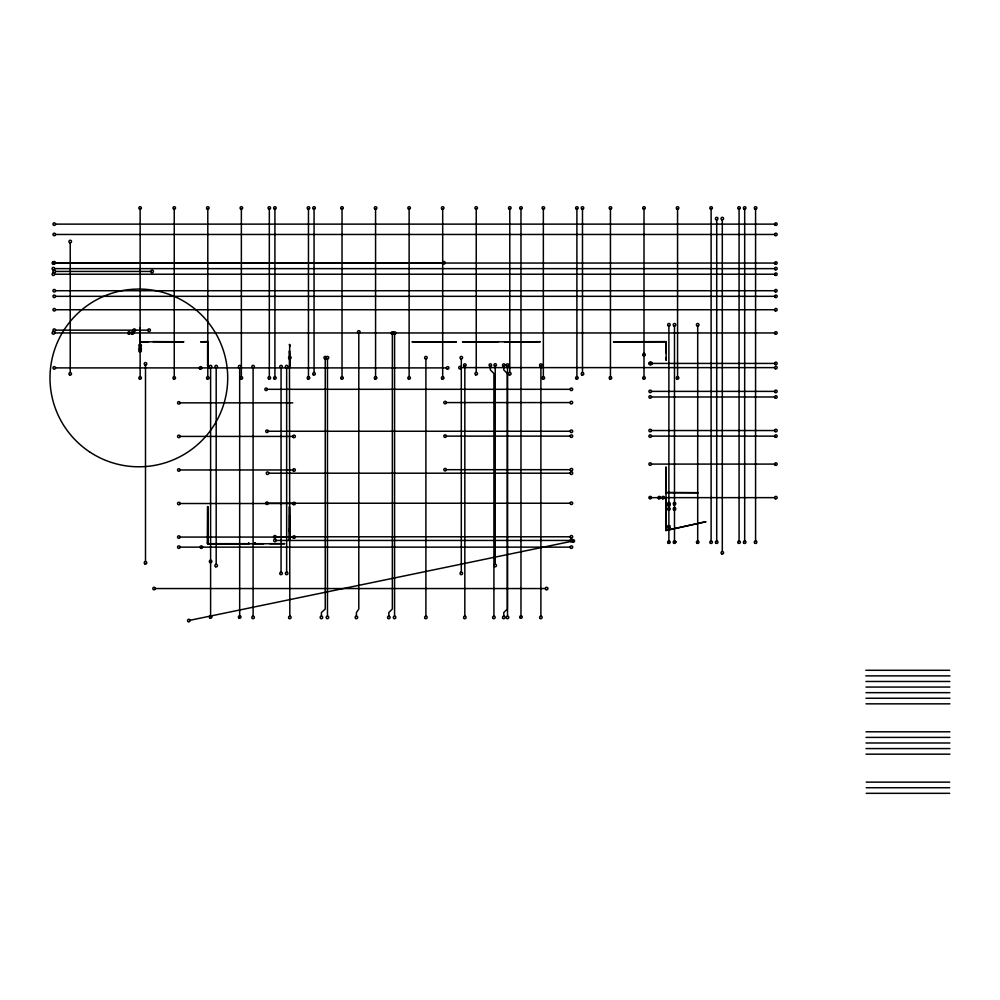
<?xml version="1.0" encoding="UTF-8"?>
<svg xmlns="http://www.w3.org/2000/svg" width="1000" height="1000" viewBox="0 0 1000 1000"><rect width="100%" height="100%" fill="white"/><g stroke="black" fill="none" stroke-linecap="round" stroke-linejoin="round"><path stroke-width="1.5" d="M207.812 366.213L207.812 341.6L200.763 341.788M255.25 542.8L255.05 543.888L255.238 542.812M289.662 540.2L289.45 506.6L289.45 540.2L289.587 515.037M289.625 527.788L289.45 532M470.962 341.788L498.3 341.788M504.513 341.788L531.85 341.788M532.962 341.788L540.212 341.625M665.925 493.45L666.125 467.175L665.888 530.55L705.962 521.7L665.95 530.462L665.9 528.862M665.925 511.275L665.888 506.95M665.888 467.175L665.888 492.713L698.275 492.713L666.125 492.463M665.888 344.075L666.112 341.613L613.55 341.788M697.85 542.475L697.35 542.475M665.9 530.45L666.075 498.162M140.013 328.013L140.262 341.613M207.613 543.825L207.625 541.675M665.925 357.587L666.125 360.35L666.125 341.613L665.925 352.875M190.075 620.262L572.025 541.213M55.525 224.125A1.288 1.288 0 0 0 53.6 223.012A1.288 1.288 0 0 0 53.6 225.238A1.288 1.288 0 0 0 55.525 224.125L774.6 224.125M55.525 234.462A1.288 1.288 0 0 0 53.6 233.363A1.288 1.288 0 0 0 53.6 235.575A1.288 1.288 0 0 0 55.525 234.462L774.6 234.462M55.525 262.762A1.288 1.288 0 0 0 53.6 261.65A1.288 1.288 0 0 0 53.6 263.875A1.288 1.288 0 0 0 55.525 262.762L442.688 262.762M54.65 263.05A1.288 1.288 0 0 0 52.725 261.938A1.288 1.288 0 0 0 52.725 264.15A1.288 1.288 0 0 0 54.65 263.05L774.6 263.05M54.65 268.637A1.288 1.288 0 0 0 52.725 267.525A1.288 1.288 0 0 0 52.725 269.75A1.288 1.288 0 0 0 54.65 268.637L774.6 268.637M55.525 271.438L150.875 271.438M54.65 274.225A1.288 1.288 0 0 0 52.725 273.125A1.288 1.288 0 0 0 52.725 275.338A1.288 1.288 0 0 0 54.65 274.225L774.6 274.225M55.525 290.725A1.288 1.288 0 0 0 53.6 289.613A1.288 1.288 0 0 0 53.6 291.837A1.288 1.288 0 0 0 55.525 290.725L774.6 290.725M55.525 296.325A1.288 1.288 0 0 0 53.6 295.212A1.288 1.288 0 0 0 53.6 297.425A1.288 1.288 0 0 0 55.525 296.325L774.6 296.325M55.525 309.738A1.288 1.288 0 0 0 53.6 308.625A1.288 1.288 0 0 0 53.6 310.85A1.288 1.288 0 0 0 55.525 309.738L774.6 309.738M55.525 330.15L147.85 330.15M54.65 332.95A1.288 1.288 0 0 0 52.725 331.838A1.288 1.288 0 0 0 52.725 334.062A1.288 1.288 0 0 0 54.65 332.95L774.6 332.95M153 341.6L183.65 341.788M139.938 341.825L183.663 341.825M200.763 341.825L207.6 341.825M412.225 341.825L456.388 341.825M462.575 341.825L540.237 341.825M613.538 341.825L665.888 341.825M289.875 346.037L289.425 344.475L289.887 346M651.263 363.425A1.288 1.288 0 0 0 649.338 362.312A1.288 1.288 0 0 0 649.338 364.538A1.288 1.288 0 0 0 651.263 363.425L774.6 363.425M289.875 366.213L289.45 350.737L289.837 616.112M461.262 367.625A1.288 1.288 0 0 0 459.338 366.512A1.288 1.288 0 0 0 459.338 368.738A1.288 1.288 0 0 0 461.262 367.625L774.6 367.625M55.525 367.9A1.288 1.288 0 0 0 53.6 366.788A1.288 1.288 0 0 0 53.6 369.012A1.288 1.288 0 0 0 55.525 367.9L446.388 367.9M267.4 389.312A1.288 1.288 0 0 0 265.487 388.212A1.288 1.288 0 0 0 265.487 390.425A1.288 1.288 0 0 0 267.4 389.312L570.138 389.312M651.462 391.388A1.288 1.288 0 0 0 649.538 390.275A1.288 1.288 0 0 0 649.538 392.5A1.288 1.288 0 0 0 651.462 391.388L774.6 391.388M651.462 396.987A1.288 1.288 0 0 0 649.538 395.875A1.288 1.288 0 0 0 649.538 398.088A1.288 1.288 0 0 0 651.462 396.987L774.6 396.987M446.388 402.575A1.288 1.288 0 0 0 444.462 401.463A1.288 1.288 0 0 0 444.462 403.688A1.288 1.288 0 0 0 446.388 402.575L570.138 402.575M180.1 402.85A1.288 1.288 0 0 0 178.175 401.75A1.288 1.288 0 0 0 178.175 403.963A1.288 1.288 0 0 0 180.1 402.85L292.787 402.85M651.462 430.538A1.288 1.288 0 0 0 649.538 429.425A1.288 1.288 0 0 0 649.538 431.65A1.288 1.288 0 0 0 651.462 430.538L774.6 430.538M268.3 431.262A1.288 1.288 0 0 0 266.375 430.15A1.288 1.288 0 0 0 266.375 432.375A1.288 1.288 0 0 0 268.3 431.262L570.138 431.262M446.388 436.125A1.288 1.288 0 0 0 444.462 435.012A1.288 1.288 0 0 0 444.462 437.238A1.288 1.288 0 0 0 446.388 436.125L570.138 436.125M651.462 436.125A1.288 1.288 0 0 0 649.538 435.012A1.288 1.288 0 0 0 649.538 437.238A1.288 1.288 0 0 0 651.462 436.125L774.6 436.125M180.1 436.413A1.288 1.288 0 0 0 178.175 435.3A1.288 1.288 0 0 0 178.175 437.512A1.288 1.288 0 0 0 180.1 436.413L292.787 436.413M651.462 464.087A1.288 1.288 0 0 0 649.538 462.975A1.288 1.288 0 0 0 649.538 465.2A1.288 1.288 0 0 0 651.462 464.087L774.6 464.087M446.388 469.688A1.288 1.288 0 0 0 444.462 468.575A1.288 1.288 0 0 0 444.462 470.788A1.288 1.288 0 0 0 446.388 469.688L570.138 469.688M180.1 469.963A1.288 1.288 0 0 0 178.175 468.85A1.288 1.288 0 0 0 178.175 471.075A1.288 1.288 0 0 0 180.1 469.963L292.787 469.963M268.8 473.2A1.288 1.288 0 0 0 266.875 472.088A1.288 1.288 0 0 0 266.875 474.312A1.288 1.288 0 0 0 268.8 473.2L570.138 473.2M650.05 497.287L650.05 497.962M650.413 497.287L650.487 497.962M651.462 497.65A1.288 1.288 0 0 0 649.538 496.538A1.288 1.288 0 0 0 649.538 498.75A1.288 1.288 0 0 0 651.462 497.65L774.6 497.65M268.3 503.237A1.288 1.288 0 0 0 266.375 502.125A1.288 1.288 0 0 0 266.375 504.35A1.288 1.288 0 0 0 268.3 503.237L570.138 503.237M180.1 503.512A1.288 1.288 0 0 0 178.175 502.413A1.288 1.288 0 0 0 178.175 504.625A1.288 1.288 0 0 0 180.1 503.512L292.787 503.512M276.188 536.788A1.288 1.288 0 0 0 274.262 535.675A1.288 1.288 0 0 0 274.262 537.9A1.288 1.288 0 0 0 276.188 536.788L570.138 536.788M180.1 537.075A1.288 1.288 0 0 0 178.175 535.962A1.288 1.288 0 0 0 178.175 538.175A1.288 1.288 0 0 0 180.1 537.075L292.787 537.075M276.188 540.45A1.288 1.288 0 0 0 274.262 539.35A1.288 1.288 0 0 0 274.262 541.562A1.288 1.288 0 0 0 276.188 540.45L570.138 540.45M674.475 541.613L675.088 542.4L674.45 541.763M675.825 541.688L675.1 541.688M675.612 542.288L675.612 541.613M207.825 543.675L248.837 543.675M255.125 543.675L263.637 543.725M269.837 543.688L284.812 543.688L207.6 543.9L207.812 506.788M180.1 547.137A1.288 1.288 0 0 0 178.175 546.025A1.288 1.288 0 0 0 178.175 548.25A1.288 1.288 0 0 0 180.1 547.137L570.138 547.137M155.35 588.55A1.288 1.288 0 0 0 153.425 587.45A1.288 1.288 0 0 0 153.425 589.663A1.288 1.288 0 0 0 155.35 588.55L545.388 588.55M865.8 670.288L949.688 670.288M865.8 675.875L950 675.875M865.962 681.475L949.85 681.475M865.962 687.062L949.85 687.062M865.962 692.663L949.85 692.663M865.962 698.25L949.938 698.25M866.012 703.838L949.887 703.838M866.012 731.8L949.887 731.8M866.012 737.4L949.887 737.4M866.012 742.987L949.887 742.987M866.012 748.575L949.887 748.575M866.012 754.175L949.887 754.175M866.213 782.138L949.688 782.138M866.213 787.725L949.688 787.725M866.213 793.325L949.688 793.325M248.738 543.675L248.738 542.8L248.837 543.875M669.125 542.075L669.013 542.475M755.575 209.237L755.575 540.9M744.675 209.237L744.675 540.9M739.075 209.237L739.075 540.9M722.3 219.85L722.3 551.5M716.712 219.85L716.712 540.9M711.112 209.237L711.112 540.9M697.7 326.025L697.7 540.9M677.562 209.237L677.562 376.65M675.537 541.613L675.288 541.688M674.488 326.025L674.488 540.9M668.888 326.025L668.888 540.9M644.013 209.237L644.013 376.65M610.45 209.237L610.45 376.65M582.487 209.237L582.487 372.537M576.9 209.237L576.9 376.65M543.35 209.237L543.35 376.65M540.887 366.388L540.887 616.112M520.975 209.237L520.975 615.75M509.787 209.237L509.787 372.425M507.525 366.388L507.525 616.112M503.775 366.388L503.775 369.938L507.325 373.5L507.325 609.012L503.775 612.562L503.775 616.112M495.225 366.262L495.225 564.212M493.913 616.112L493.913 373.5L490.363 369.938L490.363 366.388M476.238 209.237L476.238 372.425M469.85 341.788L462.575 341.788M464.825 366.388L464.825 616.112M461.3 358.95L461.3 572.087M456.375 341.788L412.238 341.788M442.688 209.237L442.688 376.65M425.9 358.95L425.9 616.112M409.125 209.237L409.125 376.65M394.575 334.338L394.575 616.112M392.35 334.338L392.35 609.012L388.837 612.562L388.837 616.112M375.575 209.237L375.575 376.65M358.8 333.2L358.8 609.012L356.413 612.562L356.413 616.112M342.025 209.237L342.025 376.65M327.463 358.95L327.463 616.112M325.238 358.95L325.238 609.012L321.413 612.562L321.413 616.112M314.062 209.237L314.062 372.537M308.463 209.237L308.463 376.65M289.662 344.475L289.688 366.213M286.65 367.9L286.65 572.087M281.062 367.9L281.062 572.087M274.913 209.237L274.913 376.65M269.325 209.237L269.325 376.65M255.025 542.825L255.025 543.875M253.1 367.9L253.1 616.112M241.363 209.237L241.363 376.65M239.675 367.9L239.675 615.75M216.188 367.9L216.188 564.338M210.6 367.9L210.6 615.75M207.8 209.237L207.8 376.65M207.6 344.35L207.6 366.188M174.25 209.237L174.25 376.65M148.287 341.788L139.913 341.788M145.5 365.087L145.5 561.525M140.137 209.237L140.137 376.65M70.225 242.8L70.225 372.537M207.6 506.6L207.6 543.9L207.625 506.6M670.013 527.675L667.775 528.2L667.775 525.712L670.013 525.712L670.013 527.675M89.6 451.887A88.85 88.85 0 0 0 227.525 383.612A88.85 88.85 0 0 0 99.438 298.288A88.85 88.85 0 0 0 89.6 451.887M139.5 351.912A1.288 1.288 0 0 0 141.412 350.8A1.288 1.288 0 0 0 139.5 349.688A1.288 1.288 0 0 0 139.5 351.912M128.438 334.062A1.288 1.288 0 0 0 130.363 332.95A1.288 1.288 0 0 0 128.438 331.838A1.288 1.288 0 0 0 128.438 334.062M139.5 346.488A1.288 1.288 0 0 0 141.412 345.375A1.288 1.288 0 0 0 139.5 344.275A1.288 1.288 0 0 0 139.5 346.488M133.575 331.213A1.288 1.288 0 0 0 135.562 330.25A1.288 1.288 0 0 0 133.725 329A1.288 1.288 0 0 0 133.575 331.213M754.938 543.288A1.288 1.288 0 0 0 756.862 542.175A1.288 1.288 0 0 0 754.938 541.062A1.288 1.288 0 0 0 754.938 543.288M754.938 209.075A1.288 1.288 0 0 0 756.862 207.963A1.288 1.288 0 0 0 754.938 206.85A1.288 1.288 0 0 0 754.938 209.075M744.025 543.288A1.288 1.288 0 0 0 745.95 542.175A1.288 1.288 0 0 0 744.025 541.062A1.288 1.288 0 0 0 744.025 543.288M744.025 209.075A1.288 1.288 0 0 0 745.95 207.963A1.288 1.288 0 0 0 744.025 206.85A1.288 1.288 0 0 0 744.025 209.075M710.475 543.288A1.288 1.288 0 0 0 712.4 542.175A1.288 1.288 0 0 0 710.475 541.062A1.288 1.288 0 0 0 710.475 543.288M710.475 209.075A1.288 1.288 0 0 0 712.4 207.963A1.288 1.288 0 0 0 710.475 206.85A1.288 1.288 0 0 0 710.475 209.075M676.925 379.038A1.288 1.288 0 0 0 678.838 377.925A1.288 1.288 0 0 0 676.925 376.812A1.288 1.288 0 0 0 676.925 379.038M676.925 209.075A1.288 1.288 0 0 0 678.838 207.963A1.288 1.288 0 0 0 676.925 206.85A1.288 1.288 0 0 0 676.925 209.075M643.363 379.038A1.288 1.288 0 0 0 645.288 377.925A1.288 1.288 0 0 0 643.363 376.812A1.288 1.288 0 0 0 643.363 379.038M643.363 209.075A1.288 1.288 0 0 0 645.288 207.963A1.288 1.288 0 0 0 643.363 206.85A1.288 1.288 0 0 0 643.363 209.075M609.812 379.038A1.288 1.288 0 0 0 611.737 377.925A1.288 1.288 0 0 0 609.812 376.812A1.288 1.288 0 0 0 609.812 379.038M609.812 209.075A1.288 1.288 0 0 0 611.737 207.963A1.288 1.288 0 0 0 609.812 206.85A1.288 1.288 0 0 0 609.812 209.075M576.263 379.038A1.288 1.288 0 0 0 578.175 377.925A1.288 1.288 0 0 0 576.263 376.812A1.288 1.288 0 0 0 576.263 379.038M576.263 209.075A1.288 1.288 0 0 0 578.175 207.963A1.288 1.288 0 0 0 576.263 206.85A1.288 1.288 0 0 0 576.263 209.075M542.7 379.038A1.288 1.288 0 0 0 544.625 377.925A1.288 1.288 0 0 0 542.7 376.812A1.288 1.288 0 0 0 542.7 379.038M542.7 209.075A1.288 1.288 0 0 0 544.625 207.963A1.288 1.288 0 0 0 542.7 206.85A1.288 1.288 0 0 0 542.7 209.075M509.15 374.825A1.288 1.288 0 0 0 511.075 373.713A1.288 1.288 0 0 0 509.15 372.6A1.288 1.288 0 0 0 509.15 374.825M509.15 209.075A1.288 1.288 0 0 0 511.075 207.963A1.288 1.288 0 0 0 509.15 206.85A1.288 1.288 0 0 0 509.15 209.075M475.6 374.825A1.288 1.288 0 0 0 477.512 373.713A1.288 1.288 0 0 0 475.6 372.6A1.288 1.288 0 0 0 475.6 374.825M475.6 209.075A1.288 1.288 0 0 0 477.512 207.963A1.288 1.288 0 0 0 475.6 206.85A1.288 1.288 0 0 0 475.6 209.075M442.038 379.038A1.288 1.288 0 0 0 443.963 377.925A1.288 1.288 0 0 0 442.038 376.812A1.288 1.288 0 0 0 442.038 379.038M442.038 209.075A1.288 1.288 0 0 0 443.963 207.963A1.288 1.288 0 0 0 442.038 206.85A1.288 1.288 0 0 0 442.038 209.075M408.488 379.038A1.288 1.288 0 0 0 410.412 377.925A1.288 1.288 0 0 0 408.488 376.812A1.288 1.288 0 0 0 408.488 379.038M408.488 209.075A1.288 1.288 0 0 0 410.412 207.963A1.288 1.288 0 0 0 408.488 206.85A1.288 1.288 0 0 0 408.488 209.075M374.938 379.038A1.288 1.288 0 0 0 376.85 377.925A1.288 1.288 0 0 0 374.938 376.812A1.288 1.288 0 0 0 374.938 379.038M374.938 209.075A1.288 1.288 0 0 0 376.85 207.963A1.288 1.288 0 0 0 374.938 206.85A1.288 1.288 0 0 0 374.938 209.075M341.375 379.038A1.288 1.288 0 0 0 343.3 377.925A1.288 1.288 0 0 0 341.375 376.812A1.288 1.288 0 0 0 341.375 379.038M341.375 209.075A1.288 1.288 0 0 0 343.3 207.963A1.288 1.288 0 0 0 341.375 206.85A1.288 1.288 0 0 0 341.375 209.075M307.825 379.038A1.288 1.288 0 0 0 309.75 377.925A1.288 1.288 0 0 0 307.825 376.812A1.288 1.288 0 0 0 307.825 379.038M307.825 209.075A1.288 1.288 0 0 0 309.75 207.963A1.288 1.288 0 0 0 307.825 206.85A1.288 1.288 0 0 0 307.825 209.075M274.275 379.038A1.288 1.288 0 0 0 276.188 377.925A1.288 1.288 0 0 0 274.275 376.812A1.288 1.288 0 0 0 274.275 379.038M274.275 209.075A1.288 1.288 0 0 0 276.188 207.963A1.288 1.288 0 0 0 274.275 206.85A1.288 1.288 0 0 0 274.275 209.075M240.712 379.038A1.288 1.288 0 0 0 242.638 377.925A1.288 1.288 0 0 0 240.712 376.812A1.288 1.288 0 0 0 240.712 379.038M240.712 209.075A1.288 1.288 0 0 0 242.638 207.963A1.288 1.288 0 0 0 240.712 206.85A1.288 1.288 0 0 0 240.712 209.075M207.162 379.038A1.288 1.288 0 0 0 209.088 377.925A1.288 1.288 0 0 0 207.162 376.812A1.288 1.288 0 0 0 207.162 379.038M207.162 209.075A1.288 1.288 0 0 0 209.088 207.963A1.288 1.288 0 0 0 207.162 206.85A1.288 1.288 0 0 0 207.162 209.075M173.612 379.038A1.288 1.288 0 0 0 175.525 377.925A1.288 1.288 0 0 0 173.612 376.812A1.288 1.288 0 0 0 173.612 379.038M173.612 209.075A1.288 1.288 0 0 0 175.525 207.963A1.288 1.288 0 0 0 173.612 206.85A1.288 1.288 0 0 0 173.612 209.075M139.5 379.038A1.288 1.288 0 0 0 141.412 377.925A1.288 1.288 0 0 0 139.5 376.812A1.288 1.288 0 0 0 139.5 379.038M139.5 209.075A1.288 1.288 0 0 0 141.412 207.963A1.288 1.288 0 0 0 139.5 206.85A1.288 1.288 0 0 0 139.5 209.075M697.05 543.288A1.288 1.288 0 0 0 698.975 542.175A1.288 1.288 0 0 0 697.05 541.062A1.288 1.288 0 0 0 697.05 543.288M697.05 325.863A1.288 1.288 0 0 0 698.975 324.75A1.288 1.288 0 0 0 697.05 323.638A1.288 1.288 0 0 0 697.05 325.863M668.25 543.288A1.288 1.288 0 0 0 670.175 542.175A1.288 1.288 0 0 0 668.25 541.062A1.288 1.288 0 0 0 668.25 543.288M668.25 325.863A1.288 1.288 0 0 0 670.175 324.75A1.288 1.288 0 0 0 668.25 323.638A1.288 1.288 0 0 0 668.25 325.863M540.237 618.513A1.288 1.288 0 0 0 542.163 617.4A1.288 1.288 0 0 0 540.237 616.287A1.288 1.288 0 0 0 540.237 618.513M540.237 366.225A1.288 1.288 0 0 0 542.163 365.112A1.288 1.288 0 0 0 540.237 364A1.288 1.288 0 0 0 540.237 366.225M503.137 618.513A1.288 1.288 0 0 0 505.062 617.4A1.288 1.288 0 0 0 503.137 616.287A1.288 1.288 0 0 0 503.137 618.513M503.137 366.225A1.288 1.288 0 0 0 505.062 365.112A1.288 1.288 0 0 0 503.137 364A1.288 1.288 0 0 0 503.137 366.225M493.263 618.513A1.288 1.288 0 0 0 495.188 617.4A1.288 1.288 0 0 0 493.263 616.287A1.288 1.288 0 0 0 493.263 618.513M489.712 366.225A1.288 1.288 0 0 0 491.637 365.112A1.288 1.288 0 0 0 489.712 364A1.288 1.288 0 0 0 489.712 366.225M464.188 618.513A1.288 1.288 0 0 0 466.112 617.4A1.288 1.288 0 0 0 464.188 616.287A1.288 1.288 0 0 0 464.188 618.513M464.188 366.225A1.288 1.288 0 0 0 466.112 365.112A1.288 1.288 0 0 0 464.188 364A1.288 1.288 0 0 0 464.188 366.225M460.662 358.787A1.288 1.288 0 0 0 462.587 357.675A1.288 1.288 0 0 0 460.662 356.562A1.288 1.288 0 0 0 460.662 358.787M460.662 574.475A1.288 1.288 0 0 0 462.587 573.375A1.288 1.288 0 0 0 460.662 572.263A1.288 1.288 0 0 0 460.662 574.475M425.262 358.787A1.288 1.288 0 0 0 427.188 357.675A1.288 1.288 0 0 0 425.262 356.562A1.288 1.288 0 0 0 425.262 358.787M425.262 618.513A1.288 1.288 0 0 0 427.188 617.4A1.288 1.288 0 0 0 425.262 616.287A1.288 1.288 0 0 0 425.262 618.513M391.712 334.162A1.288 1.288 0 0 0 393.638 333.05A1.288 1.288 0 0 0 391.712 331.95A1.288 1.288 0 0 0 391.712 334.162M388.2 618.513A1.288 1.288 0 0 0 390.125 617.4A1.288 1.288 0 0 0 388.2 616.287A1.288 1.288 0 0 0 388.2 618.513M358.15 333.038A1.288 1.288 0 0 0 360.075 331.925A1.288 1.288 0 0 0 358.15 330.812A1.288 1.288 0 0 0 358.15 333.038M355.763 618.513A1.288 1.288 0 0 0 357.688 617.4A1.288 1.288 0 0 0 355.763 616.287A1.288 1.288 0 0 0 355.763 618.513M324.6 358.787A1.288 1.288 0 0 0 326.525 357.675A1.288 1.288 0 0 0 324.6 356.562A1.288 1.288 0 0 0 324.6 358.787M320.775 618.513A1.288 1.288 0 0 0 322.7 617.4A1.288 1.288 0 0 0 320.775 616.287A1.288 1.288 0 0 0 320.775 618.513M289.2 358.787A1.288 1.288 0 0 0 291.125 357.675A1.288 1.288 0 0 0 289.2 356.562A1.288 1.288 0 0 0 289.2 358.787M289.2 618.513A1.288 1.288 0 0 0 291.125 617.4A1.288 1.288 0 0 0 289.2 616.287A1.288 1.288 0 0 0 289.2 618.513M286.012 574.475A1.288 1.288 0 0 0 287.938 573.375A1.288 1.288 0 0 0 286.012 572.263A1.288 1.288 0 0 0 286.012 574.475M286.012 367.725A1.288 1.288 0 0 0 287.938 366.625A1.288 1.288 0 0 0 286.012 365.513A1.288 1.288 0 0 0 286.012 367.725M252.463 618.513A1.288 1.288 0 0 0 254.387 617.4A1.288 1.288 0 0 0 252.463 616.287A1.288 1.288 0 0 0 252.463 618.513M252.463 367.725A1.288 1.288 0 0 0 254.387 366.625A1.288 1.288 0 0 0 252.463 365.513A1.288 1.288 0 0 0 252.463 367.725M239.037 618.138A1.288 1.288 0 0 0 240.963 617.038A1.288 1.288 0 0 0 239.037 615.925A1.288 1.288 0 0 0 239.037 618.138M239.037 367.725A1.288 1.288 0 0 0 240.963 366.625A1.288 1.288 0 0 0 239.037 365.513A1.288 1.288 0 0 0 239.037 367.725M209.963 618.138A1.288 1.288 0 0 0 211.875 617.038A1.288 1.288 0 0 0 209.963 615.925A1.288 1.288 0 0 0 209.963 618.138M209.963 367.725A1.288 1.288 0 0 0 211.875 366.625A1.288 1.288 0 0 0 209.963 365.513A1.288 1.288 0 0 0 209.963 367.725M775.163 225.188A1.288 1.288 0 0 0 777.163 224.213A1.288 1.288 0 0 0 775.312 222.975A1.288 1.288 0 0 0 775.163 225.188M775.163 235.525A1.288 1.288 0 0 0 777.163 234.562A1.288 1.288 0 0 0 775.312 233.312A1.288 1.288 0 0 0 775.163 235.525M775.163 264.113A1.288 1.288 0 0 0 777.163 263.137A1.288 1.288 0 0 0 775.312 261.887A1.288 1.288 0 0 0 775.163 264.113M775.163 297.375A1.288 1.288 0 0 0 777.163 296.413A1.288 1.288 0 0 0 775.312 295.163A1.288 1.288 0 0 0 775.163 297.375M775.163 310.8A1.288 1.288 0 0 0 777.163 309.837A1.288 1.288 0 0 0 775.312 308.587A1.288 1.288 0 0 0 775.163 310.8M775.163 364.487A1.288 1.288 0 0 0 777.163 363.525A1.288 1.288 0 0 0 775.312 362.275A1.288 1.288 0 0 0 775.163 364.487M775.238 368.738A1.288 1.288 0 0 0 777.163 367.625A1.288 1.288 0 0 0 775.238 366.512A1.288 1.288 0 0 0 775.238 368.738M775.238 398.088A1.288 1.288 0 0 0 777.163 396.987A1.288 1.288 0 0 0 775.238 395.875A1.288 1.288 0 0 0 775.238 398.088M775.163 431.6A1.288 1.288 0 0 0 777.163 430.625A1.288 1.288 0 0 0 775.312 429.387A1.288 1.288 0 0 0 775.163 431.6M775.238 465.2A1.288 1.288 0 0 0 777.163 464.087A1.288 1.288 0 0 0 775.238 462.975A1.288 1.288 0 0 0 775.238 465.2M775.238 498.75A1.288 1.288 0 0 0 777.163 497.65A1.288 1.288 0 0 0 775.238 496.538A1.288 1.288 0 0 0 775.238 498.75M443.25 263.825A1.288 1.288 0 0 0 445.238 262.863A1.288 1.288 0 0 0 443.4 261.613A1.288 1.288 0 0 0 443.25 263.825M447.038 369.012A1.288 1.288 0 0 0 448.95 367.9A1.288 1.288 0 0 0 447.038 366.788A1.288 1.288 0 0 0 447.038 369.012M570.775 548.25A1.288 1.288 0 0 0 572.7 547.137A1.288 1.288 0 0 0 570.775 546.025A1.288 1.288 0 0 0 570.775 548.25M293.35 538.138A1.288 1.288 0 0 0 295.35 537.163A1.288 1.288 0 0 0 293.512 535.913A1.288 1.288 0 0 0 293.35 538.138M293.35 504.575A1.288 1.288 0 0 0 295.35 503.612A1.288 1.288 0 0 0 293.512 502.362A1.288 1.288 0 0 0 293.35 504.575M293.425 471.075A1.288 1.288 0 0 0 295.35 469.963A1.288 1.288 0 0 0 293.425 468.85A1.288 1.288 0 0 0 293.425 471.075M293.35 437.475A1.288 1.288 0 0 0 295.35 436.5A1.288 1.288 0 0 0 293.512 435.25A1.288 1.288 0 0 0 293.35 437.475M570.775 537.9A1.288 1.288 0 0 0 572.7 536.788A1.288 1.288 0 0 0 570.775 535.675A1.288 1.288 0 0 0 570.775 537.9M570.775 504.35A1.288 1.288 0 0 0 572.7 503.237A1.288 1.288 0 0 0 570.775 502.125A1.288 1.288 0 0 0 570.775 504.35M570.7 470.75A1.288 1.288 0 0 0 572.7 469.775A1.288 1.288 0 0 0 570.862 468.525A1.288 1.288 0 0 0 570.7 470.75M570.7 437.188A1.288 1.288 0 0 0 572.7 436.225A1.288 1.288 0 0 0 570.862 434.975A1.288 1.288 0 0 0 570.7 437.188M570.775 403.688A1.288 1.288 0 0 0 572.7 402.575A1.288 1.288 0 0 0 570.775 401.463A1.288 1.288 0 0 0 570.775 403.688M69.588 374.938A1.288 1.288 0 0 0 71.513 373.825A1.288 1.288 0 0 0 69.588 372.713A1.288 1.288 0 0 0 69.588 374.938M69.588 242.625A1.288 1.288 0 0 0 71.513 241.513A1.288 1.288 0 0 0 69.588 240.4A1.288 1.288 0 0 0 69.588 242.625M53.525 272.5A1.288 1.288 0 0 0 55.525 271.525A1.288 1.288 0 0 0 53.675 270.275A1.288 1.288 0 0 0 53.525 272.5M151.438 272.5A1.288 1.288 0 0 0 153.438 271.525A1.288 1.288 0 0 0 151.6 270.275A1.288 1.288 0 0 0 151.438 272.5M148.412 331.213A1.288 1.288 0 0 0 150.412 330.25A1.288 1.288 0 0 0 148.575 329A1.288 1.288 0 0 0 148.412 331.213M53.525 331.213A1.288 1.288 0 0 0 55.525 330.25A1.288 1.288 0 0 0 53.675 329A1.288 1.288 0 0 0 53.525 331.213M506.887 618.513A1.288 1.288 0 0 0 508.812 617.4A1.288 1.288 0 0 0 506.887 616.287A1.288 1.288 0 0 0 506.887 618.513M506.887 366.225A1.288 1.288 0 0 0 508.812 365.112A1.288 1.288 0 0 0 506.887 364A1.288 1.288 0 0 0 506.887 366.225M494.588 566.6A1.288 1.288 0 0 0 496.5 565.487A1.288 1.288 0 0 0 494.588 564.375A1.288 1.288 0 0 0 494.588 566.6M494.588 366.1A1.288 1.288 0 0 0 496.5 364.988A1.288 1.288 0 0 0 494.588 363.875A1.288 1.288 0 0 0 494.588 366.1M570.7 474.263A1.288 1.288 0 0 0 572.7 473.3A1.288 1.288 0 0 0 570.862 472.05A1.288 1.288 0 0 0 570.7 474.263M570.775 432.375A1.288 1.288 0 0 0 572.7 431.262A1.288 1.288 0 0 0 570.775 430.15A1.288 1.288 0 0 0 570.775 432.375M570.775 390.425A1.288 1.288 0 0 0 572.7 389.312A1.288 1.288 0 0 0 570.775 388.212A1.288 1.288 0 0 0 570.775 390.425M393.938 334.162A1.288 1.288 0 0 0 395.85 333.05A1.288 1.288 0 0 0 393.938 331.95A1.288 1.288 0 0 0 393.938 334.162M393.938 618.513A1.288 1.288 0 0 0 395.85 617.4A1.288 1.288 0 0 0 393.938 616.287A1.288 1.288 0 0 0 393.938 618.513M326.825 358.787A1.288 1.288 0 0 0 328.75 357.675A1.288 1.288 0 0 0 326.825 356.562A1.288 1.288 0 0 0 326.825 358.787M326.825 618.513A1.288 1.288 0 0 0 328.75 617.4A1.288 1.288 0 0 0 326.825 616.287A1.288 1.288 0 0 0 326.825 618.513M144.85 563.913A1.288 1.288 0 0 0 146.775 562.8A1.288 1.288 0 0 0 144.85 561.688A1.288 1.288 0 0 0 144.85 563.913M144.85 364.913A1.288 1.288 0 0 0 146.775 363.812A1.288 1.288 0 0 0 144.85 362.7A1.288 1.288 0 0 0 144.85 364.913M570.775 541.562A1.288 1.288 0 0 0 572.7 540.45A1.288 1.288 0 0 0 570.775 539.35A1.288 1.288 0 0 0 570.775 541.562M572.625 542.05A1.288 1.288 0 0 0 574.562 540.962A1.288 1.288 0 0 0 572.65 539.837A1.288 1.288 0 0 0 572.625 542.05M188.175 621.625A1.288 1.288 0 0 0 190.113 620.538A1.288 1.288 0 0 0 188.2 619.412A1.288 1.288 0 0 0 188.175 621.625M545.95 589.612A1.288 1.288 0 0 0 547.95 588.65A1.288 1.288 0 0 0 546.112 587.4A1.288 1.288 0 0 0 545.95 589.612M721.663 553.888A1.288 1.288 0 0 0 723.587 552.775A1.288 1.288 0 0 0 721.663 551.675A1.288 1.288 0 0 0 721.663 553.888M721.663 219.675A1.288 1.288 0 0 0 723.587 218.562A1.288 1.288 0 0 0 721.663 217.463A1.288 1.288 0 0 0 721.663 219.675M775.163 275.287A1.288 1.288 0 0 0 777.163 274.325A1.288 1.288 0 0 0 775.312 273.075A1.288 1.288 0 0 0 775.163 275.287M520.337 618.138A1.288 1.288 0 0 0 522.263 617.038A1.288 1.288 0 0 0 520.337 615.925A1.288 1.288 0 0 0 520.337 618.138M520.337 209.075A1.288 1.288 0 0 0 522.263 207.963A1.288 1.288 0 0 0 520.337 206.85A1.288 1.288 0 0 0 520.337 209.075M268.675 379.038A1.288 1.288 0 0 0 270.6 377.925A1.288 1.288 0 0 0 268.675 376.812A1.288 1.288 0 0 0 268.675 379.038M268.675 209.075A1.288 1.288 0 0 0 270.6 207.963A1.288 1.288 0 0 0 268.675 206.85A1.288 1.288 0 0 0 268.675 209.075M716.062 543.288A1.288 1.288 0 0 0 717.987 542.175A1.288 1.288 0 0 0 716.062 541.062A1.288 1.288 0 0 0 716.062 543.288M716.062 219.675A1.288 1.288 0 0 0 717.987 218.562A1.288 1.288 0 0 0 716.062 217.463A1.288 1.288 0 0 0 716.062 219.675M775.238 437.238A1.288 1.288 0 0 0 777.163 436.125A1.288 1.288 0 0 0 775.238 435.012A1.288 1.288 0 0 0 775.238 437.238M775.238 291.837A1.288 1.288 0 0 0 777.163 290.725A1.288 1.288 0 0 0 775.238 289.613A1.288 1.288 0 0 0 775.238 291.837M775.238 392.5A1.288 1.288 0 0 0 777.163 391.388A1.288 1.288 0 0 0 775.238 390.275A1.288 1.288 0 0 0 775.238 392.5M738.438 543.288A1.288 1.288 0 0 0 740.362 542.175A1.288 1.288 0 0 0 738.438 541.062A1.288 1.288 0 0 0 738.438 543.288M738.438 209.075A1.288 1.288 0 0 0 740.362 207.963A1.288 1.288 0 0 0 738.438 206.85A1.288 1.288 0 0 0 738.438 209.075M775.238 269.75A1.288 1.288 0 0 0 777.163 268.637A1.288 1.288 0 0 0 775.238 267.525A1.288 1.288 0 0 0 775.238 269.75M775.238 334.062A1.288 1.288 0 0 0 777.163 332.95A1.288 1.288 0 0 0 775.238 331.838A1.288 1.288 0 0 0 775.238 334.062M673.85 543.288A1.288 1.288 0 0 0 675.763 542.175A1.288 1.288 0 0 0 673.85 541.062A1.288 1.288 0 0 0 673.85 543.288M673.85 325.863A1.288 1.288 0 0 0 675.763 324.75A1.288 1.288 0 0 0 673.85 323.638A1.288 1.288 0 0 0 673.85 325.863M280.425 574.475A1.288 1.288 0 0 0 282.35 573.375A1.288 1.288 0 0 0 280.425 572.263A1.288 1.288 0 0 0 280.425 574.475M280.425 367.725A1.288 1.288 0 0 0 282.35 366.625A1.288 1.288 0 0 0 280.425 365.513A1.288 1.288 0 0 0 280.425 367.725M215.55 566.725A1.288 1.288 0 0 0 217.475 565.612A1.288 1.288 0 0 0 215.55 564.5A1.288 1.288 0 0 0 215.55 566.725M215.55 367.725A1.288 1.288 0 0 0 217.475 366.625A1.288 1.288 0 0 0 215.55 365.513A1.288 1.288 0 0 0 215.55 367.725M581.85 374.938A1.288 1.288 0 0 0 583.775 373.825A1.288 1.288 0 0 0 581.85 372.713A1.288 1.288 0 0 0 581.85 374.938M581.85 209.075A1.288 1.288 0 0 0 583.775 207.963A1.288 1.288 0 0 0 581.85 206.85A1.288 1.288 0 0 0 581.85 209.075M313.412 374.938A1.288 1.288 0 0 0 315.338 373.825A1.288 1.288 0 0 0 313.412 372.713A1.288 1.288 0 0 0 313.412 374.938M313.412 209.075A1.288 1.288 0 0 0 315.338 207.963A1.288 1.288 0 0 0 313.412 206.85A1.288 1.288 0 0 0 313.412 209.075M668.25 505.962A1.288 1.288 0 0 0 670.175 504.85A1.288 1.288 0 0 0 668.25 503.75A1.288 1.288 0 0 0 668.25 505.962M662.525 498.75A1.288 1.288 0 0 0 664.45 497.65A1.288 1.288 0 0 0 662.525 496.538A1.288 1.288 0 0 0 662.525 498.75M668.25 504.8A1.288 1.288 0 0 0 670.175 503.688A1.288 1.288 0 0 0 668.25 502.587A1.288 1.288 0 0 0 668.25 504.8M658.637 498.75A1.288 1.288 0 0 0 660.562 497.65A1.288 1.288 0 0 0 658.637 496.538A1.288 1.288 0 0 0 658.637 498.75M673.85 504.8A1.288 1.288 0 0 0 675.763 503.688A1.288 1.288 0 0 0 673.85 502.587A1.288 1.288 0 0 0 673.85 504.8M668.25 510A1.288 1.288 0 0 0 670.175 508.9A1.288 1.288 0 0 0 668.25 507.788A1.288 1.288 0 0 0 668.25 510M673.85 510A1.288 1.288 0 0 0 675.763 508.9A1.288 1.288 0 0 0 673.85 507.788A1.288 1.288 0 0 0 673.85 510M650.438 364.538A1.288 1.288 0 0 0 652.362 363.425A1.288 1.288 0 0 0 650.438 362.312A1.288 1.288 0 0 0 650.438 364.538M643.288 355.763A1.288 1.288 0 0 0 645.288 354.787A1.288 1.288 0 0 0 643.45 353.55A1.288 1.288 0 0 0 643.288 355.763M209.963 562.537A1.288 1.288 0 0 0 211.875 561.438A1.288 1.288 0 0 0 209.963 560.325A1.288 1.288 0 0 0 209.963 562.537M200.75 548.25A1.288 1.288 0 0 0 202.662 547.137A1.288 1.288 0 0 0 200.75 546.025A1.288 1.288 0 0 0 200.75 548.25M199.963 369.012A1.288 1.288 0 0 0 201.887 367.9A1.288 1.288 0 0 0 199.963 366.788A1.288 1.288 0 0 0 199.963 369.012M139.412 349.363A1.288 1.288 0 0 0 141.412 348.4A1.288 1.288 0 0 0 139.575 347.15A1.288 1.288 0 0 0 139.412 349.363M131.9 334.062A1.288 1.288 0 0 0 133.825 332.95A1.288 1.288 0 0 0 131.9 331.838A1.288 1.288 0 0 0 131.9 334.062"/></g></svg>
